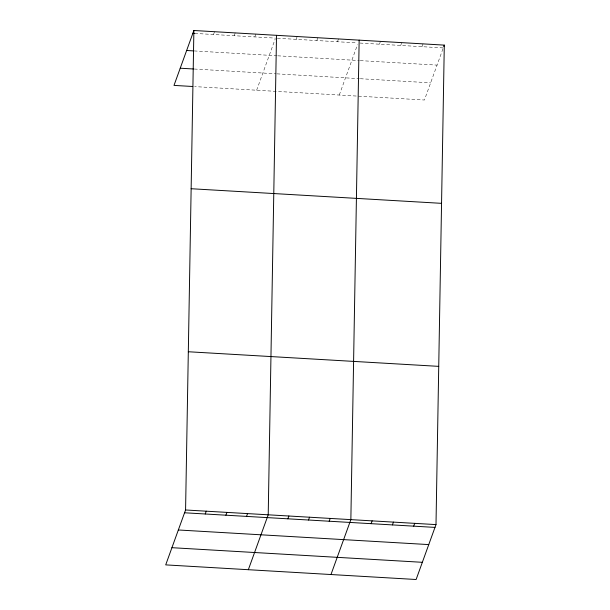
<?xml version="1.0" encoding="UTF-8"?>
<svg xmlns="http://www.w3.org/2000/svg" width="610" height="610" viewBox="0 0 610 610"><rect width="100%" height="100%" fill="white"/><g stroke="black" fill="none" stroke-linecap="round" stroke-linejoin="round"><path stroke-width="0.46" stroke-dasharray="3.05 2.29" d="M213.523 34.511L214.537 31.705M234.179 35.715L235.201 32.909M254.843 36.92L255.857 34.114M256.642 90.227L275.194 38.987M296.163 39.33L297.177 36.531M316.819 40.534L317.833 37.736M337.483 41.747L338.497 38.941M339.282 95.053L357.513 44.667M379.428 44.194L380.442 41.389M400.709 45.437L401.723 42.631M421.998 46.68L423.012 43.874M442.967 48.777L424.423 100.017L194.666 86.605M194.743 33.413L275.499 38.125M277.382 38.239L357.201 42.898M359.991 43.058L443.279 47.923M194.155 50.935L276.787 55.754M277.733 55.815L359.32 60.573M360.243 60.626L437.057 65.11M194.315 69.029L276.01 73.802M276.948 73.856L359.381 78.667M360.312 78.72L430.645 82.83"/><path stroke-width="0.91" d="M185.577 509.983L193.881 30.5L444.293 45.117L435.997 524.6L416.119 579.5L165.706 564.883L185.577 509.983L435.997 524.6M276.513 35.327L268.217 514.802L248.339 569.709M359.153 40.146L350.857 519.629L330.978 574.529M193.881 30.5L174.002 85.4L192.783 86.498M205.227 513.986L206.241 511.188M225.883 515.198L226.897 512.392M246.539 516.403L247.553 513.597M443.79 46.52L444.293 45.117M287.859 518.813L288.873 516.007M308.523 520.017L309.537 517.219M329.179 521.222L330.193 518.424M371.124 523.67L372.138 520.871M392.413 524.913L393.427 522.114M413.694 526.155L414.708 523.357M192.867 33.306L194.743 33.413M186.637 50.493L193.21 50.882M180.225 68.213L193.378 68.976M191.136 188.726L441.556 203.344M188.315 351.749L438.735 366.366M184.563 512.781L434.983 527.398M178.341 529.976L428.761 544.593M171.928 547.688L422.349 562.306"/></g></svg>
